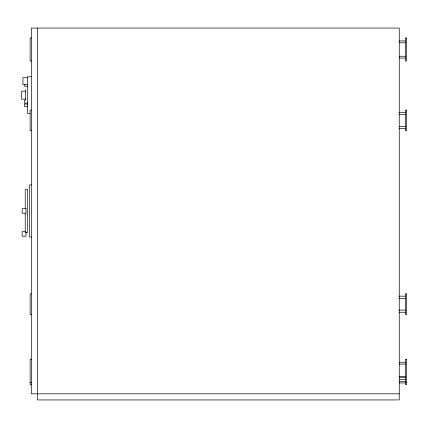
<?xml version="1.0" encoding="UTF-8"?>
<svg xmlns="http://www.w3.org/2000/svg" width="428" height="428" viewBox="0 0 428 428"><rect width="100%" height="100%" fill="white"/><g stroke="black" fill="none" stroke-linecap="round" stroke-linejoin="round"><path stroke-width="0.64" d="M31.356 38.017L30.131 38.017L30.131 60.99L31.356 60.99M399.34 40.928L405.279 40.928M399.34 42.768L405.279 42.768M399.34 56.245L405.279 56.245M399.34 58.08L405.279 58.08M31.356 76.767L27.526 76.767L27.526 113.527L30.078 113.527M27.526 77.73L22.93 77.73L22.93 84.621L27.526 84.621M27.526 86.263L24.466 86.263L24.466 84.428M25.691 91.164L21.4 91.164L21.4 99.13L25.691 99.13M27.526 103.111L24.466 103.111L24.466 100.05M27.526 104.031L24.466 104.031L24.466 106.481L27.526 106.481M31.356 110.082L30.131 110.082L30.131 130.759L31.356 130.759M398.987 112.377L405.332 112.377M398.987 114.522L405.332 114.522M398.987 126.314L405.332 126.314M398.987 128.459L405.332 128.459M31.356 184.901L29.516 184.901L29.516 236.973L31.356 236.973M25.359 231.612L22.165 231.612L22.165 236.208L25.996 236.208L25.996 232.27M31.356 293.875L30.131 293.875L30.131 314.548L31.356 314.548M398.987 296.171L405.332 296.171M398.987 298.316L405.332 298.316M398.987 310.107L405.332 310.107M398.987 312.253L405.332 312.253M31.356 359.349L30.131 359.349L30.131 384.622L31.356 384.622M399.34 362.259L405.279 362.259M399.34 364.1L405.279 364.1M399.34 376.351L405.279 376.351M399.34 377.576L405.279 377.576M399.34 379.411L405.279 379.411M399.34 381.407L405.279 381.407M30.131 382.322L31.356 382.322M405.375 382.322L406.6 382.322M399.34 382.937L405.279 382.937M399.249 393.814L31.356 393.814L31.356 28.061L399.249 28.061L399.249 399.939L37.482 399.939L37.482 28.061M25.691 89.789L25.691 100.323M25.231 208.629L25.231 189.492L27.681 189.492L27.681 232.377L25.231 232.377L25.231 213.246M406.6 38.017L405.375 38.017L405.375 60.99L406.6 60.99L406.6 38.017M406.6 110.082L405.375 110.082L405.375 130.759L406.6 130.759L406.6 110.082M25.996 208.639L22.165 208.639L22.165 213.235L25.996 213.235L25.996 208.639M406.6 293.875L405.375 293.875L405.375 314.548L406.6 314.548L406.6 293.875M406.6 359.349L405.375 359.349L405.375 384.622L406.6 384.622L406.6 359.349"/></g></svg>
